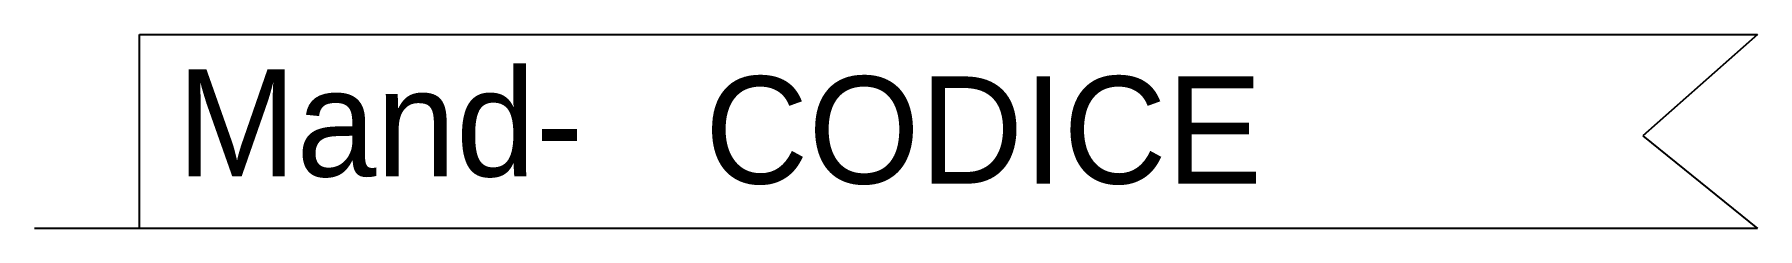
# Model space of a CAD drawing. Extents: x 0 to 3.21, y 0 to 0.36.
import ezdxf

# ---------------------------------------------------------------- set-up
doc = ezdxf.new("R2010")
doc.units = 0
doc.header["$LTSCALE"] = 0.05
doc.header["$MEASUREMENT"] = 0
doc.layers.get('0').update_dxf_attribs({"linetype": 'CONTINUOUS'})

msp = doc.modelspace()

# ---------------------------------------------------------------- linework, layer by layer
for p, q in [((0.1961, 0.3619), (3.2145, 0.3619)), ((0.1961, 0), (0.1961, 0.3619)), ((0.1961, 0), (0, 0)), ((3.2145, 0), (0.1961, 0))]:
    msp.add_line(p, q)
at = {"color": 7, "linetype": 'CONTINUOUS'}
for p, q in [((3.2145, 0.3619), (3.0005, 0.1727)), ((3.0005, 0.1727), (3.2145, 0))]:
    msp.add_line(p, q, dxfattribs=at)

# ---------------------------------------------------------------- texts
msp.add_text('Mand-', height=0.2).set_placement((0.266, 0.0972))
at = {"flags": 8}
msp.add_attdef('CODICE', (1.2505, 0.0838), '*CODICE*', height=0.2, dxfattribs=at)

doc.saveas('drawing.dxf')
